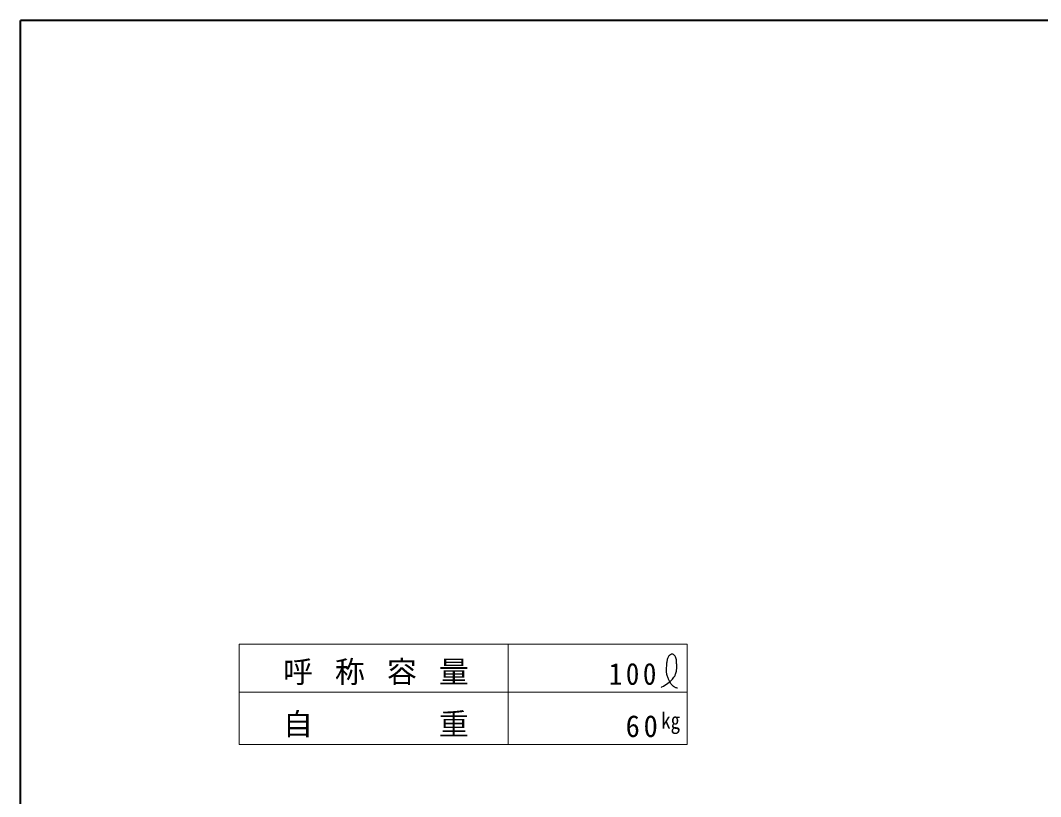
# Model space of a CAD drawing. Units: millimetres at full size, sheet at 1:7; details may follow other scales. Extents: x -1486 to 1349, y -951 to 1016.
# Drawn here: x -1486 to -530, y 288 to 1016 of the extents above; entities that cross this region are included whole.
import ezdxf
from ezdxf.enums import TextEntityAlignment as Align

# ---------------------------------------------------------------- set-up
doc = ezdxf.new("R2010")
doc.units = ezdxf.units.MM
doc.header["$LTSCALE"] = 7
doc.layers.add('0-0', color=7, linetype='Continuous', lineweight=18)
doc.styles.add('ＭＳ ゴシック', font='')
doc.styles.get('ＭＳ ゴシック').set_extended_font_data('MS Gothic')

msp = doc.modelspace()

# ---------------------------------------------------------------- linework, layer by layer
at = {"layer": '0-0', "color": 1, "lineweight": 40}
for p in [(-1485.961, -950.661), (1349.039, 1016.339)]:
    msp.add_line(p, (-1485.961, 1016.339), dxfattribs=at)
at = {"layer": '0-0', "color": 3}
for p, q in [((-860.961, 431.339), (-1280.961, 431.339)), ((-1280.961, 337.339), (-1280.961, 431.339)), ((-1028.961, 337.339), (-1028.961, 431.339)), ((-860.961, 337.339), (-860.961, 431.339)), ((-860.961, 386.339), (-1280.961, 386.339)), ((-860.961, 337.339), (-1280.961, 337.339))]:
    msp.add_line(p, q, dxfattribs=at)
at = {"layer": '0-0', "color": 5, "lineweight": 25}
for points in [[(-885.543, 390.701), (-884.731, 391.169), (-883.335, 391.983), (-881.951, 392.816), (-880.588, 393.683), (-879.253, 394.594), (-877.955, 395.564), (-877.221, 396.158), (-876.682, 396.621), (-875.781, 397.453), (-874.928, 398.332), (-874.133, 399.26), (-873.411, 400.238), (-872.773, 401.267), (-872.446, 401.888), (-872.211, 402.394), (-871.856, 403.291), (-871.561, 404.212), (-871.322, 405.152), (-871.137, 406.104), (-871.002, 407.062), (-870.945, 407.618), (-870.902, 408.194), (-870.86, 409.184), (-870.851, 410.175), (-870.865, 411.168), (-870.894, 412.166), (-870.928, 413.17), (-870.945, 413.757), (-870.962, 414.374), (-871.002, 415.441), (-871.087, 416.499), (-871.254, 417.537), (-871.537, 418.542), (-871.973, 419.502), (-872.31, 420.033), (-872.525, 420.317), (-872.942, 420.78), (-873.408, 421.192), (-873.91, 421.533)], [(-873.91, 421.533), (-874.441, 421.782), (-874.989, 421.921), (-875.311, 421.943), (-875.576, 421.926), (-876.031, 421.827), (-876.477, 421.651), (-876.908, 421.411), (-877.316, 421.118), (-877.697, 420.785), (-877.903, 420.578), (-878.188, 420.255), (-878.618, 419.666), (-878.976, 419.042), (-879.272, 418.389), (-879.515, 417.714), (-879.714, 417.026), (-879.813, 416.622), (-879.922, 416.115), (-880.078, 415.237), (-880.201, 414.354), (-880.298, 413.467), (-880.379, 412.577), (-880.453, 411.684), (-880.495, 411.165), (-880.547, 410.547), (-880.636, 409.479), (-880.709, 408.412), (-880.754, 407.347), (-880.755, 406.284), (-880.697, 405.227), (-880.632, 404.617), (-880.553, 404.088), (-880.373, 403.181), (-880.141, 402.282), (-879.866, 401.394), (-879.552, 400.517), (-879.207, 399.654), (-878.994, 399.16), (-878.835, 398.803)], [(-878.835, 398.803), (-878.552, 398.195), (-878.256, 397.593), (-877.947, 396.997), (-877.624, 396.405), (-877.287, 395.817), (-877.085, 395.476), (-876.842, 395.08), (-876.404, 394.406), (-875.936, 393.754), (-875.435, 393.137), (-874.894, 392.566), (-874.309, 392.056), (-873.947, 391.793), (-873.636, 391.596), (-873.077, 391.294), (-872.49, 391.032), (-871.883, 390.802), (-871.262, 390.595), (-870.631, 390.401), (-870.263, 390.292)]]:
    msp.add_lwpolyline(points, dxfattribs=at)

# ---------------------------------------------------------------- texts
at = {"layer": '0-0', "style": 'ＭＳ ゴシック', "width": 0.85}
msp.add_text('kg', height=15.4, dxfattribs=at).set_placement((-885.461, 347.339), align=Align.BOTTOM_LEFT)
at = {"layer": '0-0', "char_height": 20.53, "attachment_point": 7, "style": 'ＭＳ ゴシック'}
for s, insert in [('\\T1.16;呼\\~称\\~容\\~量', (-1239.836, 392.839)), ('\\T1.27;\\W0.9;100', (-934.461, 392.839)), ('\\T1.16;自\\~\\~\\~\u3000\u3000重', (-1239.836, 343.839)), ('\\T1.27;\\W0.95;60', (-918.711, 343.839))]:
    msp.add_mtext(s, dxfattribs=dict(at, insert=insert))

doc.saveas('drawing.dxf')
